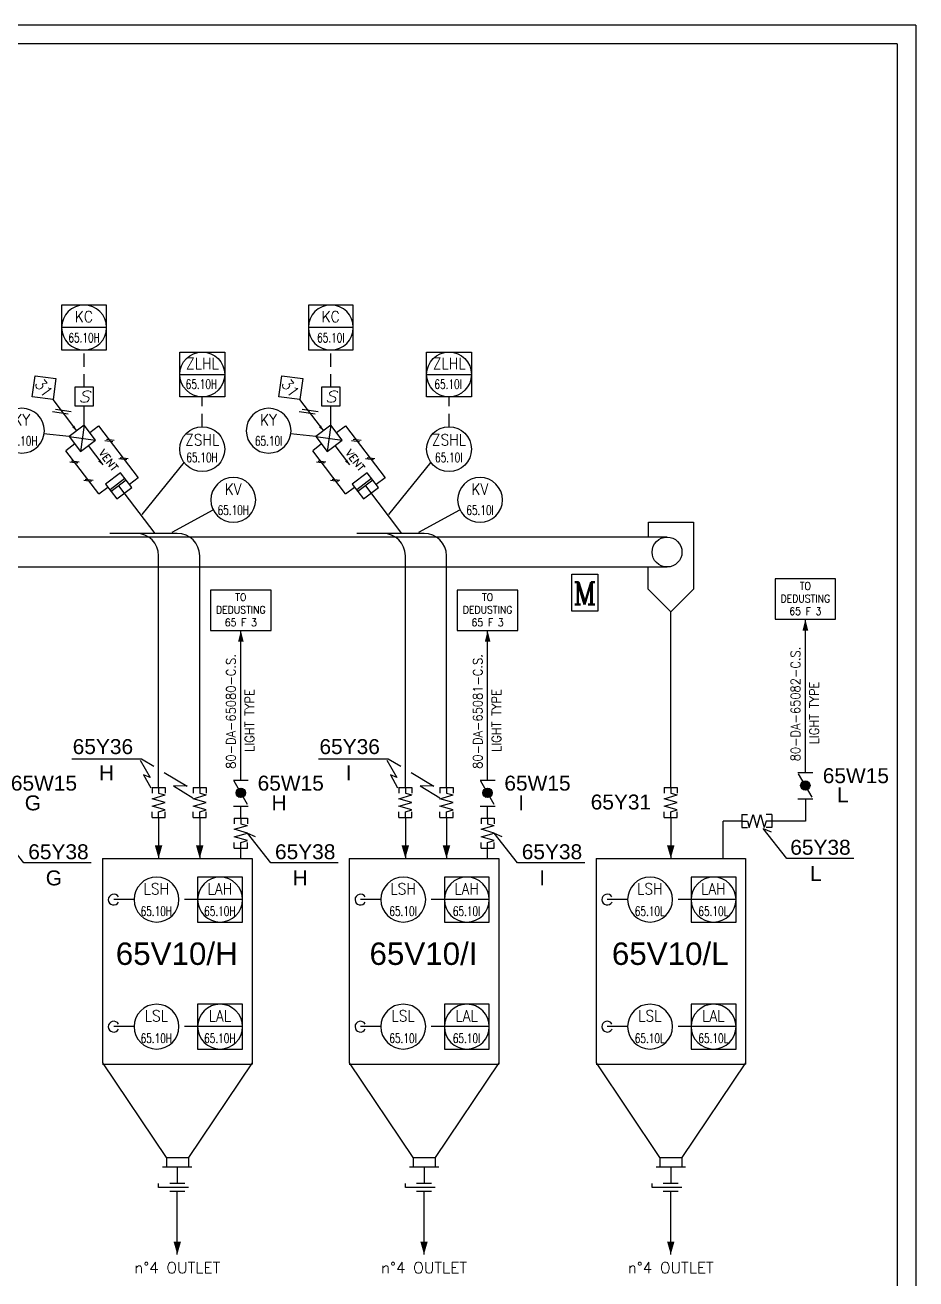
# Model space of a CAD drawing. Extents: x 128 to 230, y 0 to 68.
# Drawn here: x 205.84 to 229.66, y 34.15 to 67.7 of the extents above; entities that cross this region are included whole.
import ezdxf
from ezdxf.enums import TextEntityAlignment as Align

# ---------------------------------------------------------------- set-up
doc = ezdxf.new("R2010")
doc.units = 0
doc.header["$LTSCALE"] = 0.5
doc.header["$MEASUREMENT"] = 0
doc.linetypes.add('TRATT2', pattern=[1.1, 0.7, -0.4])
doc.layers.get('0').update_dxf_attribs({"linetype": 'CONTINUOUS'})
for name, color, linetype in [('GREEN', 92, 'CONTINUOUS'), ('RED', 1, 'CONTINUOUS'), ('S', 7, 'CONTINUOUS'), ('TRATT2', 5, 'TRATT2'), ('Y', 92, 'CONTINUOUS')]:
    doc.layers.add(name, color=color, linetype=linetype)
doc.styles.add('A6', font='arial.ttf', dxfattribs={"height": 0.6})
doc.styles.add('C3', font='COMPLEX', dxfattribs={"height": 0.3})
doc.styles.add('C6', font='COMPLEX', dxfattribs={"height": 0.6})
doc.styles.add('S', font='ITALIC', dxfattribs={"height": 6})
doc.styles.add('S15', font='SIMPLEX', dxfattribs={"width": 0.9, "height": 0.15})
doc.styles.add('S2', font='SIMPLEX', dxfattribs={"height": 0.2})
doc.styles.add('S25', font='SIMPLEX', dxfattribs={"width": 0.9, "height": 0.25})
doc.styles.add('S25S', font='SIMPLEX', dxfattribs={"width": 0.7, "height": 0.25})
doc.styles.add('S2S', font='SIMPLEX', dxfattribs={"width": 0.7, "height": 0.2})
doc.styles.add('S3', font='SIMPLEX', dxfattribs={"width": 0.9, "height": 0.3})

# ---------------------------------------------------------------- blocks, each defined once
blk = doc.blocks.new('FRECC2', base_point=(19.5, 44))
at = {"layer": 'RED'}
blk.add_solid([(19.5, 44), (19.85, 44.1), (19.85, 43.9)], dxfattribs=at)
blk = doc.blocks.new('FRECC1', base_point=(50.2, 51.5))
blk.add_solid([(50.2, 51.5), (50.5, 51.575), (50.5, 51.425)])
blk = doc.blocks.new('NOMEN', base_point=(35, 22))
for p, q in [((35, 22.8), (34.6, 22.4)), ((35.4, 22.4), (35, 22.8)), ((34.6, 22.4), (35, 22)), ((35, 22), (35.4, 22.4))]:
    blk.add_line(p, q)
at = {"style": 'S3', "width": 0.9}
blk.add_attdef('1', text='', height=0.3, dxfattribs=at).set_placement((35, 22.236), align=Align.CENTER)
blk = doc.blocks.new('COMPNEU', base_point=(32.45, 18.2))
for p, q in [((32.6, 18.35), (32.3, 18.05)), ((32.7, 18.35), (32.4, 18.05))]:
    blk.add_line(p, q)
blk = doc.blocks.new('STRUMC')
blk.add_line((-0.6, 0), (0.6, 0))
blk.add_lwpolyline([(-0.6, 0.6), (0.6, 0.6), (0.6, -0.6), (-0.6, -0.6), (-0.6, 0.6)])
blk.add_circle((0, 0), 0.6)
at = {"style": 'S3', "width": 0.9}
blk.add_attdef('2', text='', height=0.3, dxfattribs=at).set_placement((0.005, 0.139), align=Align.CENTER)
at = {"style": 'S2'}
for tag, p in [('3', (0.8, 0.4)), ('4', (0.8, 0.1))]:
    blk.add_attdef(tag, p, '', height=0.2, dxfattribs=at)
at = {"layer": 'S', "style": 'S25', "width": 0.9}
blk.add_attdef('1', text='', height=0.25, dxfattribs=at).set_placement((0.005, -0.436), align=Align.CENTER)
blk = doc.blocks.new('STRUM0')
blk.add_circle((0, 0), 0.6)
at = {"style": 'S3', "width": 0.9}
blk.add_attdef('2', text='', height=0.3, dxfattribs=at).set_placement((0.005, 0.139), align=Align.CENTER)
at = {"layer": 'S', "style": 'S25', "width": 0.9}
blk.add_attdef('1', text='', height=0.25, dxfattribs=at).set_placement((0.005, -0.436), align=Align.CENTER)
blk = doc.blocks.new('PRESA', base_point=(1.75, 0.1))
for p, q in [((1.5, 0.1), (1.5, 0.6)), ((1.5, 0.6), (2, 0.6)), ((2, 0.6), (2, 0.1)), ((2, 0.1), (1.5, 0.1))]:
    blk.add_line(p, q)
at = {"style": 'S', "width": 1.2}
blk.add_attdef('1', text='', height=0.3, dxfattribs=at).set_placement((1.75, 0.2), align=Align.CENTER)
blk = doc.blocks.new('FLESS', base_point=(26.3, 5.675))
for p, q in [((25.5, 5.85), (25.65, 5.85)), ((25.5, 5.5), (25.5, 5.85)), ((25.65, 5.675), (25.7, 5.85)), ((25.7, 5.85), (25.8, 5.5)), ((25.8, 5.5), (25.9, 5.85)), ((25.9, 5.85), (26, 5.5)), ((26, 5.5), (26.1, 5.85)), ((26.15, 5.675), (26.1, 5.85)), ((26.3, 5.85), (26.15, 5.85)), ((26.3, 5.5), (26.3, 5.85)), ((25.5, 5.675), (25.65, 5.675)), ((25.5, 5.5), (25.65, 5.5)), ((26.3, 5.675), (26.15, 5.675)), ((26.3, 5.5), (26.15, 5.5))]:
    blk.add_line(p, q)
blk = doc.blocks.new('*X5')
for p, q in [((12.778, 29.501), (12.903, 29.626)), ((12.782, 29.47), (12.934, 29.622)), ((12.786, 29.544), (12.86, 29.618)), ((12.792, 29.444), (12.96, 29.612)), ((12.806, 29.423), (12.981, 29.598)), ((12.823, 29.405), (12.999, 29.581)), ((12.844, 29.391), (13.013, 29.56)), ((12.87, 29.38), (13.023, 29.534)), ((12.9, 29.376), (13.028, 29.504)), ((12.942, 29.382), (13.022, 29.462))]:
    blk.add_line(p, q)
blk = doc.blocks.new('B', base_point=(54.6, 16))
at = {"layer": 'S'}
for p, q in [((54.6, 16.2), (54.6, 15.8)), ((54.641, 15.822), (55.265, 16.18)), ((55.3, 16.2), (55.3, 15.8))]:
    blk.add_line(p, q, dxfattribs=at)
blk.add_circle((54.953, 16.001), 0.125, dxfattribs=at)
blk.add_blockref('*X5', (42.05, -13.5), dxfattribs=at)
at = {"layer": 'S', "style": 'S2S', "width": 0.7}
for p in [(54.95, 16.3), (54.95, 15.5)]:
    blk.add_attdef('B', text='', height=0.2, dxfattribs=at).set_placement(p, align=Align.CENTER)
blk = doc.blocks.new('LINEA')
at = {"layer": 'S', "style": 'S25', "width": 0.9}
blk.add_attdef('LINE', (0, 0.14), '', height=0.25, dxfattribs=at)
blk = doc.blocks.new('MOTOR', base_point=(11.35, 51))
for p, q in [((11, 52), (11.7, 52)), ((11, 51), (11, 52)), ((11.7, 52), (11.7, 51)), ((11.7, 51), (11, 51))]:
    blk.add_line(p, q)
at = {"style": 'C6'}
blk.add_text('M', height=0.6, dxfattribs=at).set_placement((11.351, 51.18), align=Align.CENTER)
blk = doc.blocks.new('STRUM', base_point=(33, 38))
blk.add_circle((33, 38), 0.6)
at = {"width": 0.9}
for tag, height, style, p in [('2', 0.3, 'S3', (33, 38.1)), ('1', 0.25, 'S25', (33, 37.6))]:
    blk.add_attdef(tag, text='', height=height, dxfattribs=dict(at, style=style)).set_placement(p, align=Align.CENTER)

msp = doc.modelspace()

# ---------------------------------------------------------------- linework, layer by layer
for p, q in [((229.665, 67.7), (128.457, 67.7)), ((229.665, 67.7), (229.665, 0)), ((206.58, 57.678), (207.216, 56.843)), ((207.415, 56.995), (207.415, 57.509)), ((213.18, 57.678), (213.816, 56.843)), ((214.015, 56.995), (214.015, 57.509)), ((207.018, 56.692), (206.333, 56.76)), ((207.415, 56.995), (207.018, 56.692)), ((207.415, 56.995), (207.321, 56.294)), ((207.718, 56.597), (207.415, 56.995)), ((207.567, 56.796), (207.805, 56.978)), ((207.805, 56.978), (208.866, 55.587)), ((213.618, 56.692), (212.933, 56.76)), ((214.015, 56.995), (213.618, 56.692)), ((214.015, 56.995), (213.921, 56.294)), ((214.318, 56.597), (214.015, 56.995)), ((214.167, 56.796), (214.405, 56.978)), ((214.405, 56.978), (215.466, 55.587)), ((207.169, 56.493), (206.931, 56.311)), ((207.018, 56.692), (207.718, 56.597)), ((207.018, 56.692), (207.321, 56.294)), ((207.321, 56.294), (207.718, 56.597)), ((207.52, 56.446), (207.914, 55.929)), ((213.769, 56.493), (213.531, 56.311)), ((213.618, 56.692), (213.921, 56.294)), ((213.618, 56.692), (214.318, 56.597)), ((213.921, 56.294), (214.318, 56.597)), ((214.12, 56.446), (214.514, 55.929)), ((207.81, 55.158), (206.931, 56.311)), ((214.41, 55.158), (213.531, 56.311)), ((208.385, 55.723), (207.988, 55.419)), ((208.689, 55.325), (208.385, 55.723)), ((210.088, 56.006), (208.958, 54.605)), ((214.985, 55.723), (214.588, 55.419)), ((215.289, 55.325), (214.985, 55.723)), ((216.688, 56.006), (215.558, 54.605)), ((207.988, 55.419), (208.291, 55.022)), ((208.507, 55.564), (208.109, 55.26)), ((208.537, 55.524), (208.139, 55.221)), ((208.338, 55.372), (209.308, 54.1)), ((208.866, 55.587), (208.628, 55.405)), ((214.588, 55.419), (214.891, 55.022)), ((215.107, 55.564), (214.709, 55.26)), ((215.137, 55.524), (214.739, 55.221)), ((214.938, 55.372), (215.908, 54.1)), ((215.466, 55.587), (215.228, 55.405)), ((207.81, 55.158), (208.048, 55.34)), ((208.291, 55.022), (208.689, 55.325)), ((214.41, 55.158), (214.648, 55.34)), ((214.891, 55.022), (215.289, 55.325)), ((209.772, 54.13), (210.867, 54.726)), ((216.372, 54.13), (217.467, 54.726)), ((226.708, 47.7), (226.708, 51.8)), ((211.608, 47.5), (211.608, 51.5)), ((218.208, 47.5), (218.208, 51.5)), ((226.708, 47), (226.708, 46.4)), ((211.608, 46.48), (211.608, 46.8)), ((218.208, 46.48), (218.208, 46.8)), ((224.508, 45.4), (224.508, 46.4)), ((225.008, 46.4), (224.508, 46.4)), ((226.708, 46.4), (225.808, 46.4)), ((211.608, 45.38), (211.608, 45.755)), ((218.208, 45.38), (218.208, 45.755)), ((208.753, 44.3), (208.208, 44.3)), ((215.353, 44.3), (214.808, 44.3)), ((221.953, 44.3), (221.408, 44.3)), ((208.753, 40.9), (208.208, 40.9)), ((215.353, 40.9), (214.808, 40.9)), ((221.953, 40.9), (221.408, 40.9)), ((209.408, 36.6), (209.408, 36.7)), ((210.208, 36.6), (209.408, 36.6)), ((210.108, 36.7), (209.708, 36.7)), ((216.008, 36.6), (216.008, 36.7)), ((216.808, 36.6), (216.008, 36.6)), ((216.708, 36.7), (216.308, 36.7)), ((222.608, 36.6), (222.608, 36.7)), ((223.408, 36.6), (222.608, 36.6)), ((223.308, 36.7), (222.908, 36.7)), ((209.708, 36.5), (210.108, 36.5)), ((216.308, 36.5), (216.708, 36.5)), ((222.908, 36.5), (223.308, 36.5))]:
    msp.add_line(p, q)
for points in [[(207.089, 48.068), (208.948, 48.068), (209.285, 47.866)], [(208.915, 48.034), (209.184, 47.563), (209.007, 47.639), (209.201, 47.286)], [(213.689, 48.068), (215.548, 48.068), (215.885, 47.866)], [(215.515, 48.034), (215.784, 47.563), (215.607, 47.639), (215.801, 47.286)], [(209.56, 47.701), (210.168, 47.336), (209.807, 47.344), (210.328, 47.025)], [(216.16, 47.701), (216.768, 47.336), (216.407, 47.344), (216.928, 47.025)], [(207.608, 45.28), (205.808, 45.28), (205.183, 46.08), (205.391, 45.989)], [(214.208, 45.28), (212.408, 45.28), (211.783, 46.08), (211.991, 45.989)], [(220.808, 45.28), (219.008, 45.28), (218.383, 46.08), (218.591, 45.989)], [(228.008, 45.4), (226.208, 45.4), (225.583, 46.2), (225.791, 46.109)]]:
    msp.add_lwpolyline(points)
for centre in [(208.208, 44.3), (214.808, 44.3), (221.408, 44.3), (208.208, 40.9), (214.808, 40.9), (221.408, 40.9)]:
    msp.add_arc(centre, 0.145, 28.9364, 333.1902)
at = {"layer": 'GREEN'}
for p, q in [((222.508, 54.4), (223.713, 54.4)), ((222.508, 54), (222.508, 54.4)), ((223.713, 54.4), (223.713, 52.604)), ((223.008, 54), (153.634, 54)), ((153.634, 53.2), (223.008, 53.2)), ((222.504, 52.604), (222.504, 53.2)), ((223.108, 52), (222.504, 52.604)), ((223.713, 52.604), (223.108, 52)), ((209.617, 37.399), (210.207, 37.399)), ((210.207, 37.399), (210.207, 37.14)), ((216.217, 37.399), (216.807, 37.399)), ((216.807, 37.399), (216.807, 37.14)), ((222.817, 37.399), (223.407, 37.399)), ((223.407, 37.399), (223.407, 37.14)), ((210.3, 37.14), (209.517, 37.14)), ((216.9, 37.14), (216.117, 37.14)), ((223.5, 37.14), (222.717, 37.14))]:
    msp.add_line(p, q, dxfattribs=at)
at = {"layer": 'GREEN', "linetype": 'Continuous'}
for p, q in [((207.908, 45.4), (207.908, 39.936)), ((207.908, 45.4), (211.908, 45.4)), ((211.908, 45.4), (211.908, 39.9)), ((214.508, 45.4), (214.508, 39.936)), ((214.508, 45.4), (218.508, 45.4)), ((218.508, 45.4), (218.508, 39.9)), ((221.108, 45.4), (221.108, 39.936)), ((221.108, 45.4), (225.108, 45.4)), ((225.108, 45.4), (225.108, 39.9)), ((207.908, 39.936), (209.61, 37.399)), ((211.908, 39.936), (210.207, 37.399)), ((214.508, 39.936), (216.21, 37.399)), ((218.508, 39.936), (216.807, 37.399)), ((221.108, 39.936), (222.81, 37.399)), ((225.108, 39.936), (223.407, 37.399)), ((207.908, 39.9), (211.908, 39.9)), ((214.508, 39.9), (218.508, 39.9)), ((221.108, 39.9), (225.108, 39.9)), ((209.617, 37.4), (209.617, 37.14)), ((216.217, 37.4), (216.217, 37.14)), ((222.817, 37.4), (222.817, 37.14))]:
    msp.add_line(p, q, dxfattribs=at)
at = {"layer": 'GREEN'}
msp.add_circle((223.008, 53.6), 0.4, dxfattribs=at)
at = {"layer": 'RED'}
for p, q in [((229.165, 67.2), (128.957, 67.2)), ((229.165, 67.2), (229.165, 0.5)), ((209.908, 54.1), (208.108, 54.1)), ((216.508, 54.1), (214.708, 54.1)), ((209.408, 47.3), (209.408, 53.5)), ((210.508, 47.3), (210.508, 53.5)), ((216.008, 47.3), (216.008, 53.5)), ((217.108, 47.3), (217.108, 53.5)), ((223.108, 47.3), (223.108, 52)), ((209.408, 46.5), (209.408, 45.4)), ((210.508, 46.5), (210.508, 45.4)), ((216.008, 46.5), (216.008, 45.4)), ((217.108, 46.5), (217.108, 45.4)), ((223.108, 46.5), (223.108, 45.4)), ((209.908, 37.14), (209.908, 36.7)), ((216.508, 37.14), (216.508, 36.7)), ((223.108, 37.14), (223.108, 36.7)), ((209.908, 34.8), (209.908, 36.5)), ((216.508, 34.8), (216.508, 36.5)), ((223.108, 34.8), (223.108, 36.5))]:
    msp.add_line(p, q, dxfattribs=at)
for centre, start in [((208.808, 53.5), 360), ((209.908, 53.5), 0), ((215.408, 53.5), 360), ((216.508, 53.5), 0)]:
    msp.add_arc(centre, 0.6, start, 90, dxfattribs=at)
at = {"layer": 'S'}
for p, q in [((227.518, 52.88), (225.898, 52.88)), ((225.898, 52.88), (225.898, 51.8)), ((227.518, 51.8), (227.518, 52.88)), ((210.798, 52.58), (210.798, 51.5)), ((212.418, 52.58), (210.798, 52.58)), ((212.418, 51.5), (212.418, 52.58)), ((217.398, 52.58), (217.398, 51.5)), ((219.018, 52.58), (217.398, 52.58)), ((219.018, 51.5), (219.018, 52.58)), ((225.898, 51.8), (227.518, 51.8)), ((210.798, 51.5), (212.418, 51.5)), ((217.398, 51.5), (219.018, 51.5))]:
    msp.add_line(p, q, dxfattribs=at)
at = {"layer": 'TRATT2'}
for p, q in [((207.415, 58.009), (207.415, 59.008)), ((214.015, 58.009), (214.015, 59.008)), ((210.576, 56.952), (210.576, 57.752)), ((217.176, 56.952), (217.176, 57.752)), ((210.453, 44.3), (209.953, 44.3)), ((217.053, 44.3), (216.553, 44.3)), ((223.653, 44.3), (223.153, 44.3)), ((210.453, 40.9), (209.953, 40.9)), ((217.053, 40.9), (216.553, 40.9)), ((223.653, 40.9), (223.153, 40.9))]:
    msp.add_line(p, q, dxfattribs=at)

# ---------------------------------------------------------------- block references
ref = msp.add_blockref('STRUMC', (207.415, 59.608), dxfattribs=dict(xscale=-1))
ref.add_attrib('2', 'KC', dxfattribs={"height": 0.3, "style": 'S3', "width": 0.9}).set_placement((207.41, 59.748), align=Align.CENTER)
ref.add_attrib('1', '65.10H', dxfattribs={"layer": 'S', "height": 0.25, "style": 'S25S', "width": 0.7}).set_placement((207.415, 59.208), align=Align.CENTER)
ref = msp.add_blockref('STRUMC', (214.015, 59.608), dxfattribs=dict(xscale=-1))
ref.add_attrib('2', 'KC', dxfattribs={"height": 0.3, "style": 'S3', "width": 0.9}).set_placement((214.01, 59.748), align=Align.CENTER)
ref.add_attrib('1', '65.10I', dxfattribs={"layer": 'S', "height": 0.25, "style": 'S25S', "width": 0.7}).set_placement((214.015, 59.208), align=Align.CENTER)
ref = msp.add_blockref('STRUMC', (210.576, 58.352))
ref.add_attrib('2', 'ZLHL', dxfattribs={"height": 0.3, "style": 'S3', "width": 0.9}).set_placement((210.581, 58.492), align=Align.CENTER)
ref.add_attrib('1', '65.10H', dxfattribs={"layer": 'S', "height": 0.25, "style": 'S25S', "width": 0.7}).set_placement((210.553, 57.966), align=Align.CENTER)
ref = msp.add_blockref('STRUMC', (217.176, 58.352))
ref.add_attrib('2', 'ZLHL', dxfattribs={"height": 0.3, "style": 'S3', "width": 0.9}).set_placement((217.181, 58.492), align=Align.CENTER)
ref.add_attrib('1', '65.10I', dxfattribs={"layer": 'S', "height": 0.25, "style": 'S25S', "width": 0.7}).set_placement((217.153, 57.966), align=Align.CENTER)
ref = msp.add_blockref('NOMEN', (206.027, 57.756), dxfattribs=dict(xscale=-1, rotation=307.3296406139496))
ref.add_attrib('1', '31', dxfattribs={"height": 0.3, "rotation": 307.3296, "style": 'S3', "width": 0.9}).set_placement((206.215, 57.899), align=Align.CENTER)
ref = msp.add_blockref('NOMEN', (212.627, 57.756), dxfattribs=dict(xscale=-1, rotation=307.3296406139496))
ref.add_attrib('1', '31', dxfattribs={"height": 0.3, "rotation": 307.3296, "style": 'S3', "width": 0.9}).set_placement((212.815, 57.899), align=Align.CENTER)
ref = msp.add_blockref('PRESA', (207.415, 57.509), dxfattribs=dict(xscale=-1))
ref.add_attrib('1', 'S', dxfattribs={"height": 0.3, "style": 'S', "width": 1.2}).set_placement((207.415, 57.609), align=Align.CENTER)
ref = msp.add_blockref('PRESA', (214.015, 57.509), dxfattribs=dict(xscale=-1))
ref.add_attrib('1', 'S', dxfattribs={"height": 0.3, "style": 'S', "width": 1.2}).set_placement((214.015, 57.609), align=Align.CENTER)
ref = msp.add_blockref('STRUM0', (205.752, 56.847), dxfattribs=dict(xscale=-1))
ref.add_attrib('2', 'KY', dxfattribs={"height": 0.3, "style": 'S3', "width": 0.9}).set_placement((205.747, 56.987), align=Align.CENTER)
ref.add_attrib('1', '65.10H', dxfattribs={"layer": 'S', "height": 0.25, "style": 'S25S', "width": 0.7}).set_placement((205.752, 56.447), align=Align.CENTER)
ref = msp.add_blockref('STRUM0', (212.352, 56.847), dxfattribs=dict(xscale=-1))
ref.add_attrib('2', 'KY', dxfattribs={"height": 0.3, "style": 'S3', "width": 0.9}).set_placement((212.347, 56.987), align=Align.CENTER)
ref.add_attrib('1', '65.10I', dxfattribs={"layer": 'S', "height": 0.25, "style": 'S25S', "width": 0.7}).set_placement((212.352, 56.447), align=Align.CENTER)
at = {"yscale": 0.5, "zscale": 0.5}
for name, p, xscale, rotation in [('FRECC1', (207.216, 56.843), -0.5, 307.3296406139496), ('COMPNEU', (208.117, 56.604), -0.4999999999999996, 37.3296406139496), ('FRECC1', (213.816, 56.843), -0.5, 307.3296406139496), ('COMPNEU', (214.717, 56.604), -0.4999999999999996, 37.3296406139496), ('COMPNEU', (207.18, 56.027), -0.4999999999999996, 37.3296406139496), ('FRECC1', (207.914, 55.929), -0.5, 307.3296406139496), ('COMPNEU', (208.489, 56.116), -0.4999999999999996, 37.3296406139496), ('COMPNEU', (213.78, 56.027), -0.4999999999999996, 37.3296406139496), ('FRECC1', (214.514, 55.929), -0.5, 307.3296406139496), ('COMPNEU', (215.089, 56.116), -0.4999999999999996, 37.3296406139496), ('COMPNEU', (207.552, 55.539), -0.4999999999999996, 37.3296406139496), ('COMPNEU', (214.152, 55.539), -0.4999999999999996, 37.3296406139496)]:
    msp.add_blockref(name, p, dxfattribs=dict(at, xscale=xscale, rotation=rotation))
ref = msp.add_blockref('STRUM', (210.576, 56.352))
ref.add_attrib('2', 'ZSHL', dxfattribs={"height": 0.3, "style": 'S3', "width": 0.9}).set_placement((210.576, 56.452), align=Align.CENTER)
ref.add_attrib('1', '65.10H', dxfattribs={"layer": 'S', "height": 0.25, "style": 'S25S', "width": 0.7}).set_placement((210.569, 56.004), align=Align.CENTER)
ref = msp.add_blockref('STRUM', (217.176, 56.352))
ref.add_attrib('2', 'ZSHL', dxfattribs={"height": 0.3, "style": 'S3', "width": 0.9}).set_placement((217.176, 56.452), align=Align.CENTER)
ref.add_attrib('1', '65.10I', dxfattribs={"layer": 'S', "height": 0.25, "style": 'S25S', "width": 0.7}).set_placement((217.169, 56.004), align=Align.CENTER)
ref = msp.add_blockref('STRUM0', (211.406, 54.995), dxfattribs=dict(xscale=-1))
ref.add_attrib('2', 'KV', dxfattribs={"height": 0.3, "style": 'S3', "width": 0.9}).set_placement((211.4, 55.134), align=Align.CENTER)
ref.add_attrib('1', '65.10H', dxfattribs={"layer": 'S', "height": 0.25, "style": 'S25S', "width": 0.7}).set_placement((211.406, 54.595), align=Align.CENTER)
ref = msp.add_blockref('STRUM0', (218.006, 54.995), dxfattribs=dict(xscale=-1))
ref.add_attrib('2', 'KV', dxfattribs={"height": 0.3, "style": 'S3', "width": 0.9}).set_placement((218, 55.134), align=Align.CENTER)
ref.add_attrib('1', '65.10I', dxfattribs={"layer": 'S', "height": 0.25, "style": 'S25S', "width": 0.7}).set_placement((218.006, 54.595), align=Align.CENTER)
at = {"xscale": -1}
for name, p, rotation in [('FRECC1', (226.708, 51.8), 90), ('FRECC1', (211.608, 51.5), 90), ('FRECC1', (218.208, 51.5), 90), ('FLESS', (209.408, 47.3), 270), ('FLESS', (210.508, 47.3), 270), ('FLESS', (216.008, 47.3), 270), ('FLESS', (217.108, 47.3), 270), ('FLESS', (223.108, 47.3), 270), ('FLESS', (211.608, 46.48), 270), ('FLESS', (218.208, 46.48), 270), ('FLESS', (225.808, 46.4), 180), ('FRECC2', (209.408, 45.4), 270), ('FRECC2', (210.508, 45.4), 270), ('FRECC2', (216.008, 45.4), 270), ('FRECC2', (217.108, 45.4), 270), ('FRECC2', (223.108, 45.4), 270)]:
    msp.add_blockref(name, p, dxfattribs=dict(at, rotation=rotation))
for p, rotation, values in [((226.708, 48), 89.9999999999993, {'LINE': '80-DA-65082-C.S.'}), ((211.608, 47.8), 90, {'LINE': '80-DA-65080-C.S.'}), ((218.208, 47.8), 90, {'LINE': '80-DA-65081-C.S.'}), ((227.208, 48.3), 89.9999999999993, {'LINE': ' LIGHT TYPE'}), ((212.108, 48.1), 90, {'LINE': ' LIGHT TYPE'}), ((218.708, 48.1), 90, {'LINE': ' LIGHT TYPE'})]:
    msp.add_blockref('LINEA', p, dxfattribs=dict(rotation=rotation)).add_auto_attribs(values)
at = {"rotation": 90}
for name, p in [('B', (226.708, 47)), ('B', (211.608, 46.8)), ('B', (218.208, 46.8)), ('FRECC2', (209.908, 34.8)), ('FRECC2', (216.508, 34.8)), ('FRECC2', (223.108, 34.8))]:
    msp.add_blockref(name, p, dxfattribs=at)
ref = msp.add_blockref('STRUM0', (209.353, 44.3), dxfattribs=dict(xscale=-1))
ref.add_attrib('2', 'LSH', dxfattribs={"height": 0.3, "style": 'S3', "width": 0.9}).set_placement((209.347, 44.439), align=Align.CENTER)
ref.add_attrib('1', '65.10H', dxfattribs={"layer": 'S', "height": 0.25, "style": 'S25S', "width": 0.7}).set_placement((209.347, 43.864), align=Align.CENTER)
ref = msp.add_blockref('STRUMC', (211.053, 44.3), dxfattribs=dict(xscale=-1))
ref.add_attrib('2', 'LAH', dxfattribs={"height": 0.3, "style": 'S3', "width": 0.9}).set_placement((211.047, 44.439), align=Align.CENTER)
ref.add_attrib('1', '65.10H', dxfattribs={"layer": 'S', "height": 0.25, "style": 'S25S', "width": 0.7}).set_placement((211.047, 43.864), align=Align.CENTER)
ref = msp.add_blockref('STRUM0', (215.953, 44.3), dxfattribs=dict(xscale=-1))
ref.add_attrib('2', 'LSH', dxfattribs={"height": 0.3, "style": 'S3', "width": 0.9}).set_placement((215.947, 44.439), align=Align.CENTER)
ref.add_attrib('1', '65.10I', dxfattribs={"layer": 'S', "height": 0.25, "style": 'S25S', "width": 0.7}).set_placement((215.947, 43.864), align=Align.CENTER)
ref = msp.add_blockref('STRUMC', (217.653, 44.3), dxfattribs=dict(xscale=-1))
ref.add_attrib('2', 'LAH', dxfattribs={"height": 0.3, "style": 'S3', "width": 0.9}).set_placement((217.647, 44.439), align=Align.CENTER)
ref.add_attrib('1', '65.10I', dxfattribs={"layer": 'S', "height": 0.25, "style": 'S25S', "width": 0.7}).set_placement((217.647, 43.864), align=Align.CENTER)
ref = msp.add_blockref('STRUM0', (222.553, 44.3), dxfattribs=dict(xscale=-1))
ref.add_attrib('2', 'LSH', dxfattribs={"height": 0.3, "style": 'S3', "width": 0.9}).set_placement((222.547, 44.439), align=Align.CENTER)
ref.add_attrib('1', '65.10L', dxfattribs={"layer": 'S', "height": 0.25, "style": 'S25S', "width": 0.7}).set_placement((222.547, 43.864), align=Align.CENTER)
ref = msp.add_blockref('STRUMC', (224.253, 44.3), dxfattribs=dict(xscale=-1))
ref.add_attrib('2', 'LAH', dxfattribs={"height": 0.3, "style": 'S3', "width": 0.9}).set_placement((224.247, 44.439), align=Align.CENTER)
ref.add_attrib('1', '65.10L', dxfattribs={"layer": 'S', "height": 0.25, "style": 'S25S', "width": 0.7}).set_placement((224.247, 43.864), align=Align.CENTER)
ref = msp.add_blockref('STRUM0', (209.353, 40.9), dxfattribs=dict(xscale=-1))
ref.add_attrib('2', 'LSL', dxfattribs={"height": 0.3, "style": 'S3', "width": 0.9}).set_placement((209.347, 41.039), align=Align.CENTER)
ref.add_attrib('1', '65.10H', dxfattribs={"layer": 'S', "height": 0.25, "style": 'S25S', "width": 0.7}).set_placement((209.347, 40.464), align=Align.CENTER)
ref = msp.add_blockref('STRUMC', (211.053, 40.9), dxfattribs=dict(xscale=-1))
ref.add_attrib('2', 'LAL', dxfattribs={"height": 0.3, "style": 'S3', "width": 0.9}).set_placement((211.047, 41.039), align=Align.CENTER)
ref.add_attrib('1', '65.10H', dxfattribs={"layer": 'S', "height": 0.25, "style": 'S25S', "width": 0.7}).set_placement((211.047, 40.464), align=Align.CENTER)
ref = msp.add_blockref('STRUM0', (215.953, 40.9), dxfattribs=dict(xscale=-1))
ref.add_attrib('2', 'LSL', dxfattribs={"height": 0.3, "style": 'S3', "width": 0.9}).set_placement((215.947, 41.039), align=Align.CENTER)
ref.add_attrib('1', '65.10I', dxfattribs={"layer": 'S', "height": 0.25, "style": 'S25S', "width": 0.7}).set_placement((215.947, 40.464), align=Align.CENTER)
ref = msp.add_blockref('STRUMC', (217.653, 40.9), dxfattribs=dict(xscale=-1))
ref.add_attrib('2', 'LAL', dxfattribs={"height": 0.3, "style": 'S3', "width": 0.9}).set_placement((217.647, 41.039), align=Align.CENTER)
ref.add_attrib('1', '65.10I', dxfattribs={"layer": 'S', "height": 0.25, "style": 'S25S', "width": 0.7}).set_placement((217.647, 40.464), align=Align.CENTER)
ref = msp.add_blockref('STRUM0', (222.553, 40.9), dxfattribs=dict(xscale=-1))
ref.add_attrib('2', 'LSL', dxfattribs={"height": 0.3, "style": 'S3', "width": 0.9}).set_placement((222.547, 41.039), align=Align.CENTER)
ref.add_attrib('1', '65.10L', dxfattribs={"layer": 'S', "height": 0.25, "style": 'S25S', "width": 0.7}).set_placement((222.547, 40.464), align=Align.CENTER)
ref = msp.add_blockref('STRUMC', (224.253, 40.9), dxfattribs=dict(xscale=-1))
ref.add_attrib('2', 'LAL', dxfattribs={"height": 0.3, "style": 'S3', "width": 0.9}).set_placement((224.247, 41.039), align=Align.CENTER)
ref.add_attrib('1', '65.10L', dxfattribs={"layer": 'S', "height": 0.25, "style": 'S25S', "width": 0.7}).set_placement((224.247, 40.464), align=Align.CENTER)
at = {"layer": 'GREEN', "xscale": 0.991652283213952, "yscale": 0.9916522832139516, "zscale": 0.9916522832139516}
msp.add_blockref('MOTOR', (220.808, 52.019), dxfattribs=at)
at = {"layer": 'S', "xscale": -1, "rotation": 37.3296406139496}
for p in [(206.862, 57.39), (213.462, 57.39)]:
    msp.add_blockref('COMPNEU', p, dxfattribs=at)

# ---------------------------------------------------------------- texts
at = {"style": 'C3'}
for p in [(209.908, 34.3), (216.508, 34.3), (223.108, 34.3)]:
    msp.add_text('n%%d4 OUTLET', height=0.3, dxfattribs=at).set_placement(p, align=Align.CENTER)
at = {"layer": 'GREEN', "style": 'A6'}
for s, p in [('65Y36', (207.111, 48.194)), ('65Y36', (213.711, 48.194)), ('H', (207.811, 47.494)), ('I', (214.411, 47.494)), ('65W15', (227.174, 47.416)), ('65W15', (205.457, 47.216)), ('65W15', (212.057, 47.216)), ('65W15', (218.657, 47.216)), ('G', (205.828, 46.688)), ('H', (212.428, 46.688)), ('I', (219.028, 46.688)), ('65Y31', (220.966, 46.711)), ('65Y38', (205.922, 45.38)), ('65Y38', (212.522, 45.38)), ('65Y38', (219.122, 45.38)), ('65Y38', (226.304, 45.5)), ('G', (206.39, 44.68)), ('H', (212.99, 44.68)), ('I', (219.59, 44.68)), ('L', (226.833, 44.8))]:
    msp.add_text(s, height=0.4, dxfattribs=at).set_placement(p)
msp.add_text('L', height=0.4, dxfattribs=at).set_placement((227.708, 46.9), align=Align.CENTER)
at = {"layer": 'S', "style": 'S2'}
for p in [(208.184, 55.74), (214.784, 55.74)]:
    msp.add_text('VENT', height=0.2, rotation=307.3296, dxfattribs=at).set_placement(p, align=Align.RIGHT)
at = {"layer": 'S', "style": 'S15', "width": 0.9}
for s, p in [('TO', (226.708, 52.59)), ('TO', (211.608, 52.29)), ('TO', (218.208, 52.29)), ('DEDUSTING', (226.708, 52.253)), ('DEDUSTING', (211.608, 51.953)), ('DEDUSTING', (218.208, 51.953)), ('65 F 3', (226.708, 51.915)), ('65 F 3', (211.608, 51.615)), ('65 F 3', (218.208, 51.615))]:
    msp.add_text(s, height=0.2025, dxfattribs=at).set_placement(p, align=Align.CENTER)
at = {"layer": 'Y', "style": 'A6'}
for s, p in [('65V10/H', (209.894, 42.552)), ('65V10/I', (216.494, 42.552)), ('65V10/L', (223.094, 42.552))]:
    msp.add_text(s, height=0.6, dxfattribs=at).set_placement(p, align=Align.CENTER)

doc.saveas('drawing.dxf')
